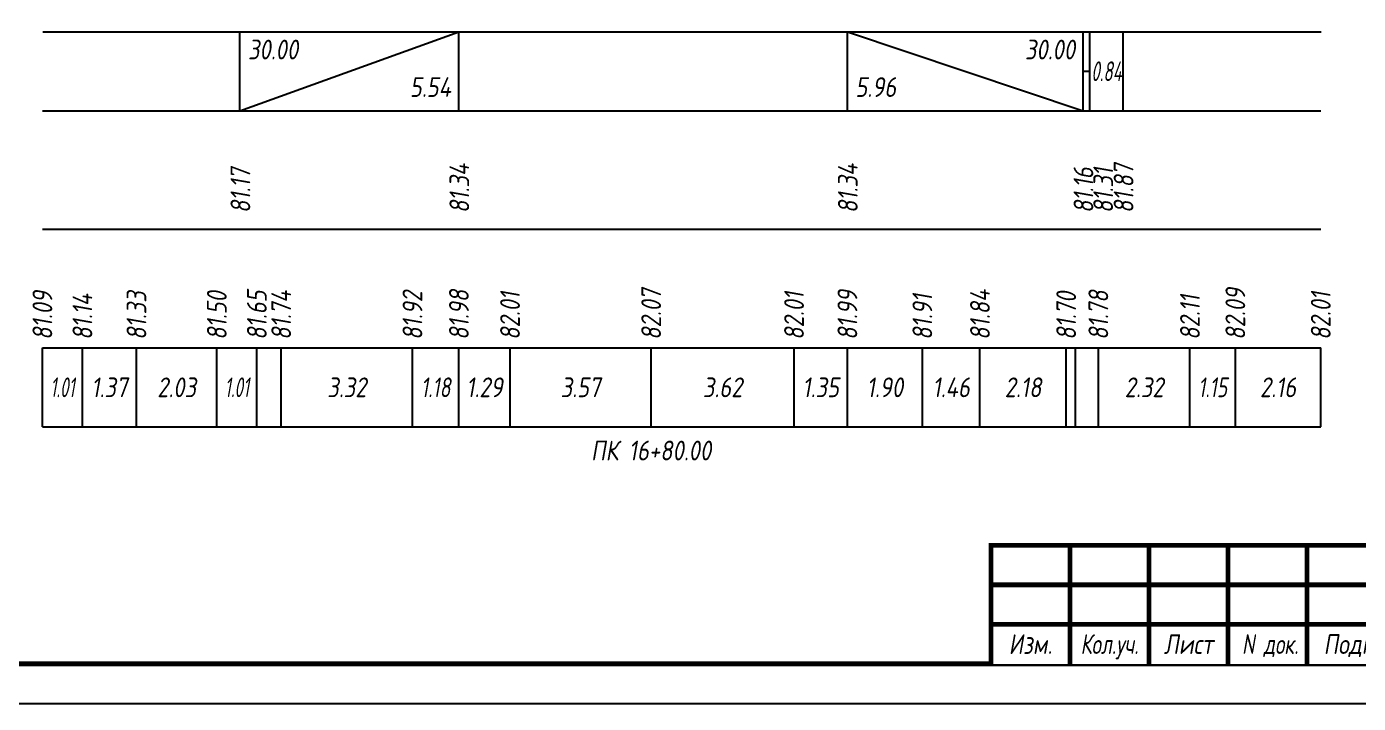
# Model space of a CAD drawing. Extents: x -717 to 1451, y -133302 to 233.
# Drawn here: x 78 to 246.4, y -26159.4 to -26073.8 of the extents above; entities that cross this region are included whole.
import ezdxf
from ezdxf.enums import TextEntityAlignment as Align

# ---------------------------------------------------------------- set-up
doc = ezdxf.new("R2010")
doc.units = 0
for name, color, linetype in [('Зарамочное оформление', 7, 'Continuous'), ('Код_510', 7, 'Continuous'), ('Код_516', 1, 'Continuous'), ('Подписи поперечников', 7, 'Continuous'), ('Таблица', 7, 'Continuous')]:
    doc.layers.add(name, color=color, linetype=linetype)
doc.styles.add('М', font='romand.shx', dxfattribs={"width": 0.8, "oblique": 10, "height": 2.5})

# ---------------------------------------------------------------- blocks, each defined once
blk = doc.blocks.new('Штамп')
at = {"linetype": 'Continuous'}
blk.add_wipeout([(199.95, -411.25), (384.95, -411.25), (384.95, -426.25), (199.95, -426.25)], dxfattribs=at).dxf.layer = 'Зарамочное оформление'
at = {"layer": 'Зарамочное оформление', "linetype": 'Continuous', "lineweight": -3, "const_width": 0.6, "flags": 128}
for points in [[(199.95, -426.25), (199.95, -411.25), (384.95, -411.25)], [(209.95, -411.25), (209.95, -426.25)], [(219.95, -411.25), (219.95, -426.25)], [(229.95, -411.25), (229.95, -426.25)], [(239.95, -411.25), (239.95, -426.25)], [(199.95, -416.25), (264.95, -416.25)], [(199.95, -421.25), (264.95, -421.25)]]:
    blk.add_lwpolyline(points, dxfattribs=at)
at = {"layer": 'Зарамочное оформление', "linetype": 'Continuous', "style": 'М', "oblique": 10}
for s, width, p in [('Изм.', 0.8, (204.95, -423.75)), ('Кол.уч.', 0.7, (214.95, -423.75)), ('Лист', 0.8, (224.95, -423.75)), ('N док.', 0.7, (235.28, -423.75)), ('Подпись', 0.8, (247.45, -423.75))]:
    blk.add_text(s, height=2.5, dxfattribs=dict(at, width=width)).set_placement(p, align=Align.MIDDLE_CENTER)
blk = doc.blocks.new('шифр')
blk.add_blockref('Штамп', (0, -25788))

msp = doc.modelspace()

# ---------------------------------------------------------------- linework, layer by layer
at = {"flags": 128}
msp.add_lwpolyline([(-30.054, -26159.421), (389.946, -26159.421), (389.946, -25862.421), (-30.054, -25862.421)], close=True, dxfattribs=at)
at = {"const_width": 0.6, "flags": 128}
msp.add_lwpolyline([(-10.054, -26154.421), (384.946, -26154.421), (384.946, -25867.421), (-10.054, -25867.421)], close=True, dxfattribs=at)
at = {"layer": 'Код_510'}
for p, q in [((79.946, -26124.421), (79.946, -26114.421)), ((85.01, -26124.421), (85.01, -26114.421)), ((91.848, -26124.421), (91.848, -26114.421)), ((102.015, -26124.421), (102.015, -26114.421)), ((107.079, -26124.421), (107.079, -26114.421)), ((110.16, -26124.421), (110.16, -26114.421)), ((126.764, -26124.421), (126.764, -26114.421)), ((132.642, -26124.421), (132.642, -26114.421)), ((139.11, -26124.421), (139.11, -26114.421)), ((156.962, -26124.421), (156.962, -26114.421)), ((175.042, -26124.421), (175.042, -26114.421)), ((181.793, -26124.421), (181.793, -26114.421)), ((191.276, -26124.421), (191.276, -26114.421)), ((198.567, -26124.421), (198.567, -26114.421)), ((209.473, -26124.421), (209.473, -26114.421)), ((210.669, -26124.421), (210.669, -26114.421)), ((213.545, -26124.421), (213.545, -26114.421)), ((225.131, -26124.421), (225.131, -26114.421)), ((230.873, -26124.421), (230.873, -26114.421)), ((241.681, -26124.421), (241.681, -26114.421))]:
    msp.add_line(p, q, dxfattribs=at)
at = {"layer": 'Код_516'}
for p, q in [((104.946, -26084.421), (104.946, -26074.421)), ((104.946, -26084.421), (132.642, -26074.421)), ((132.642, -26084.421), (132.642, -26074.421)), ((181.793, -26084.421), (181.793, -26074.421)), ((181.793, -26074.421), (211.603, -26084.421)), ((211.603, -26084.421), (211.603, -26074.421)), ((211.603, -26084.421), (211.603, -26074.421)), ((212.484, -26084.421), (212.484, -26074.421)), ((216.681, -26084.421), (216.681, -26074.421)), ((211.603, -26079.421), (212.484, -26079.421))]:
    msp.add_line(p, q, dxfattribs=at)
at = {"layer": 'Таблица'}
for p, q in [((80, -26074.421), (241.736, -26074.421)), ((79.946, -26084.421), (241.681, -26084.421)), ((79.946, -26099.421), (241.681, -26099.421)), ((79.946, -26114.421), (241.681, -26114.421)), ((79.946, -26124.421), (241.681, -26124.421))]:
    msp.add_line(p, q, dxfattribs=at)

# ---------------------------------------------------------------- texts
at = {"layer": 'Код_510', "style": 'М', "oblique": 10, "width": 0.8}
for s, p in [('82.07', (156.962, -26113.421)), ('82.09', (230.873, -26113.421)), ('81.09', (79.946, -26113.421)), ('81.14', (85.01, -26113.421)), ('81.33', (91.848, -26113.421)), ('81.50', (102.015, -26113.421)), ('81.65', (107.079, -26113.421)), ('81.74', (110.16, -26113.421)), ('81.92', (126.764, -26113.421)), ('81.98', (132.642, -26113.421)), ('82.01', (139.11, -26113.421)), ('82.01', (175.042, -26113.421)), ('81.99', (181.793, -26113.421)), ('81.91', (191.276, -26113.421)), ('81.84', (198.567, -26113.421)), ('81.70', (209.473, -26113.421)), ('81.78', (213.545, -26113.421)), ('82.11', (225.131, -26113.421)), ('82.01', (241.681, -26113.421))]:
    msp.add_text(s, height=2.5, rotation=90, dxfattribs=at).set_placement(p, align=Align.MIDDLE_LEFT)
at = {"layer": 'Код_510', "style": 'М', "oblique": 10}
for s, width, p in [('1.01', 0.6, (82.478, -26119.421)), ('1.37', 0.8, (88.429, -26119.421)), ('2.03', 0.8, (96.932, -26119.421)), ('1.01', 0.6, (104.547, -26119.421)), ('3.32', 0.8, (118.462, -26119.421)), ('1.18', 0.7, (129.703, -26119.421)), ('1.29', 0.8, (135.876, -26119.421)), ('3.57', 0.8, (148.036, -26119.421)), ('3.62', 0.8, (166.002, -26119.421)), ('1.35', 0.8, (178.418, -26119.421)), ('1.90', 0.8, (186.534, -26119.421)), ('1.46', 0.8, (194.921, -26119.421)), ('2.18', 0.8, (204.02, -26119.421)), ('2.32', 0.8, (219.338, -26119.421)), ('1.15', 0.7, (228.002, -26119.421)), ('2.16', 0.8, (236.277, -26119.421))]:
    msp.add_text(s, height=2.5, dxfattribs=dict(at, width=width)).set_placement(p, align=Align.MIDDLE_CENTER)
at = {"layer": 'Код_516', "style": 'М', "oblique": 10, "width": 0.8}
msp.add_text('30.00', height=2.5, dxfattribs=at).set_placement((105.946, -26075.421), align=Align.TOP_LEFT)
msp.add_text('30.00', height=2.5, dxfattribs=at).set_placement((210.603, -26075.421), align=Align.TOP_RIGHT)
at = {"layer": 'Код_516', "style": 'М', "oblique": 10, "width": 0.6}
msp.add_text('0.84', height=2.5, dxfattribs=at).set_placement((214.583, -26079.421), align=Align.MIDDLE_CENTER)
at = {"layer": 'Код_516', "style": 'М', "oblique": 10, "width": 0.8}
msp.add_text('5.54', height=2.5, dxfattribs=at).set_placement((131.642, -26083.421), align=Align.BOTTOM_RIGHT)
msp.add_text('5.96', height=2.5, dxfattribs=at).set_placement((182.793, -26083.421), align=Align.BOTTOM_LEFT)
for s, p in [('81.17', (105, -26097.371)), ('81.34', (132.696, -26097.371)), ('81.34', (181.847, -26097.371)), ('81.16', (211.657, -26097.371)), ('81.31', (214.157, -26097.371)), ('81.87', (216.736, -26097.371))]:
    msp.add_text(s, height=2.5, rotation=90, dxfattribs=at).set_placement(p, align=Align.MIDDLE_LEFT)
at = {"layer": 'Подписи поперечников', "style": 'М', "oblique": 10, "width": 0.8}
msp.add_text('ПК 16+80.00', height=2.5, dxfattribs=at).set_placement((156.962, -26129.421), align=Align.BOTTOM_CENTER)

# ---------------------------------------------------------------- next in the draw order: block references
msp.add_blockref('шифр', (0, 59.829))

doc.saveas('drawing.dxf')
